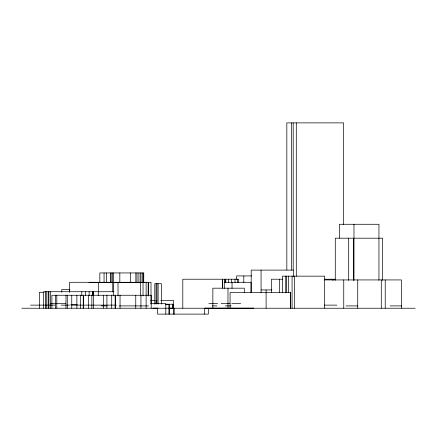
<?xml version="1.0" encoding="UTF-8"?>
<svg xmlns="http://www.w3.org/2000/svg" width="437" height="437" viewBox="0 0 437 437"><rect width="100%" height="100%" fill="white"/><g stroke="black" fill="none" stroke-linecap="round" stroke-linejoin="round"><path stroke-width="0.66" d="M251.619 275.922L236.668 275.922L236.668 279.287M282.761 279.221L271.47 279.221L271.47 292.714M324.281 279.221L335.316 279.221M324.462 279.931L401.379 279.931L401.379 308.227M88.979 282.362L144.297 282.362M70.007 289.551L61.77 289.551L61.77 292.222M261.069 289.944L271.863 289.944M114.035 291.719L43.618 291.719L43.618 308.227M44.121 292.287L39.428 292.287L39.428 308.227M150.683 300.492L154.977 300.492M156.959 300.492L156.178 300.492L156.178 303.715M160.767 300.492L173.544 300.492L173.544 308.227M50.779 303.584L65.79 303.584M150.787 303.584L165.803 303.584L165.803 314.121M208.82 303.584L217.675 303.584M221.111 303.584L229.966 303.584M231.796 303.584L240.645 303.584M165.738 304.218L172.965 304.218L172.965 308.227M70.75 304.36L77.283 304.36M165.53 304.687L169.245 304.687L169.245 314.121M30.535 305.13L55.057 305.13M61.06 305.13L69.609 305.13M71.482 305.13L116.406 305.13M324.298 305.13L336.9 305.13M101.242 305.905L107.141 305.905M119.126 305.905L148.433 305.905M212.24 305.905L216.883 305.905M225.279 305.905L231.178 305.905M346.011 305.905L357.766 305.905M390.066 305.905L401.816 305.905M152.83 308.151L158.085 308.151M168.873 308.151L174.183 308.151M204.674 308.151L253.821 308.151M21.85 308.227L415.15 308.227M385.221 279.931L385.221 308.227M382.654 280.346L382.654 238.192L335.277 238.192L335.277 280.346M381.288 279.931L381.288 308.227M378.95 280.346L378.95 224.279L339.434 224.279L339.434 238.192M357.734 279.931L357.734 308.227M353.981 224.279L353.981 280.346M353.511 238.192L353.511 280.346M348.693 238.192L348.693 280.346M343.75 279.931L343.75 308.227M343.564 224.41L343.564 122.879L286.83 122.879L286.83 269.979M332.972 279.221L332.972 280.57M324.593 308.227L324.593 276.157L282.417 276.157L282.417 292.533M296.291 122.879L296.291 276.2M294.429 276.157L294.429 308.227M293.451 276.719L293.451 270.104L251.199 270.104L251.199 292.572M293.2 122.879L293.2 270.066M292.08 276.157L292.08 308.227M291.517 122.879L291.517 270.066M290.676 308.227L290.676 292.566L230.075 292.566L230.075 308.227M290.638 292.566L290.638 308.227M290.387 292.566L290.387 308.227M288.589 276.157L288.589 292.533M286.382 276.157L286.382 292.533M285.732 276.157L285.732 292.533M279.38 279.221L279.38 292.714M266.1 289.944L266.111 308.227M261.069 270.104L261.069 292.653M251.029 292.528L251.029 282.286L224.285 282.286L224.285 288.431M244.305 292.861L244.305 288.185L212.857 288.185L212.857 308.227M243.813 275.922L243.813 282.652M238.7 282.521L238.7 279.221L182.797 279.221L182.797 308.227M237.389 279.221L237.389 282.597M235.013 279.221L235.013 282.597M232.025 282.286L232.025 288.431M231.555 279.221L231.555 282.597M228.458 279.221L228.458 282.597M227.977 288.185L227.977 308.227M225.776 279.221L225.776 282.597M225.219 279.221L225.219 282.597M224.662 279.221L224.662 282.597M208.34 308.227L208.34 314.121L157.599 314.121L157.615 308.227M204.674 308.227L204.674 314.121M174.183 308.227L174.183 314.121M173.675 308.227L173.675 314.121M172.801 304.218L172.801 308.227M168.993 304.687L168.993 314.121M161.395 304.141L161.395 283.7L154.785 283.7L154.785 304.141M158.128 283.7L158.128 304.141M156.959 283.7L156.959 303.715M156.064 283.7L156.064 304.141M151.197 308.227L151.257 295.259L51.888 295.259L51.888 308.227M151.005 304.13L151.005 282.286L113.631 282.286L113.631 295.942M148.629 282.286L148.629 295.942M148.181 282.286L148.121 295.942M146.127 282.286L146.122 308.227M143.735 282.362L143.757 272.934L99.822 272.934L99.822 282.362M143.057 272.934L143.03 295.942M142.02 272.934L142.02 282.362M140.938 295.259L140.938 308.227M140.599 282.286L140.599 295.942M140.468 272.934L140.468 282.362M138.922 272.934L138.922 282.362M137.016 272.934L137.016 282.362M135.852 272.934L135.852 282.362M135.765 295.259L135.765 308.227M130.33 272.934L130.33 282.362M120.049 295.259L120.049 308.227M119.831 272.934L119.831 282.362M118.023 282.286L118.023 295.942M115.597 295.259L115.597 308.227M115.155 295.259L115.155 308.227M113.511 272.934L113.511 282.362M112.746 291.845L112.746 282.286L69.652 282.286L69.652 291.845M112.478 272.934L112.478 282.362M111.714 295.259L111.714 308.227M111.156 272.934L111.156 282.362M110.659 272.934L110.659 282.362M106.907 295.259L106.907 308.227M106.606 272.934L106.606 282.362M104.061 272.934L104.061 282.362M103.323 295.259L103.323 308.227M98.489 282.286L98.489 291.845M98.27 291.719L98.27 295.68M93.48 291.719L93.48 295.68M93.436 295.259L93.436 308.227M92.983 291.719L92.983 295.68M92.622 291.719L92.595 295.68M91.857 295.259L91.857 308.227M89.148 291.719L89.148 295.68M88.394 295.259L88.394 308.227M85.368 291.719L85.368 295.68M83.576 295.259L83.576 308.227M83.243 295.259L83.243 308.227M81.812 291.719L81.812 295.68M80.348 295.259L80.348 308.227M76.874 295.259L76.874 308.227M71.755 295.259L71.755 308.227M69.352 289.551L69.352 292.222M67.287 295.259L67.287 308.227M65.971 295.259L65.971 308.227M56.794 295.259L56.794 308.227M55.663 295.259L55.663 308.227M50.37 291.719L50.37 308.227M48.9 291.719L48.9 308.227M48.141 291.719L48.141 308.227M46.114 291.719L46.114 308.227M45.814 291.719L45.814 308.227M222.673 287.988L222.673 279.221L222.652 287.988"/></g></svg>
